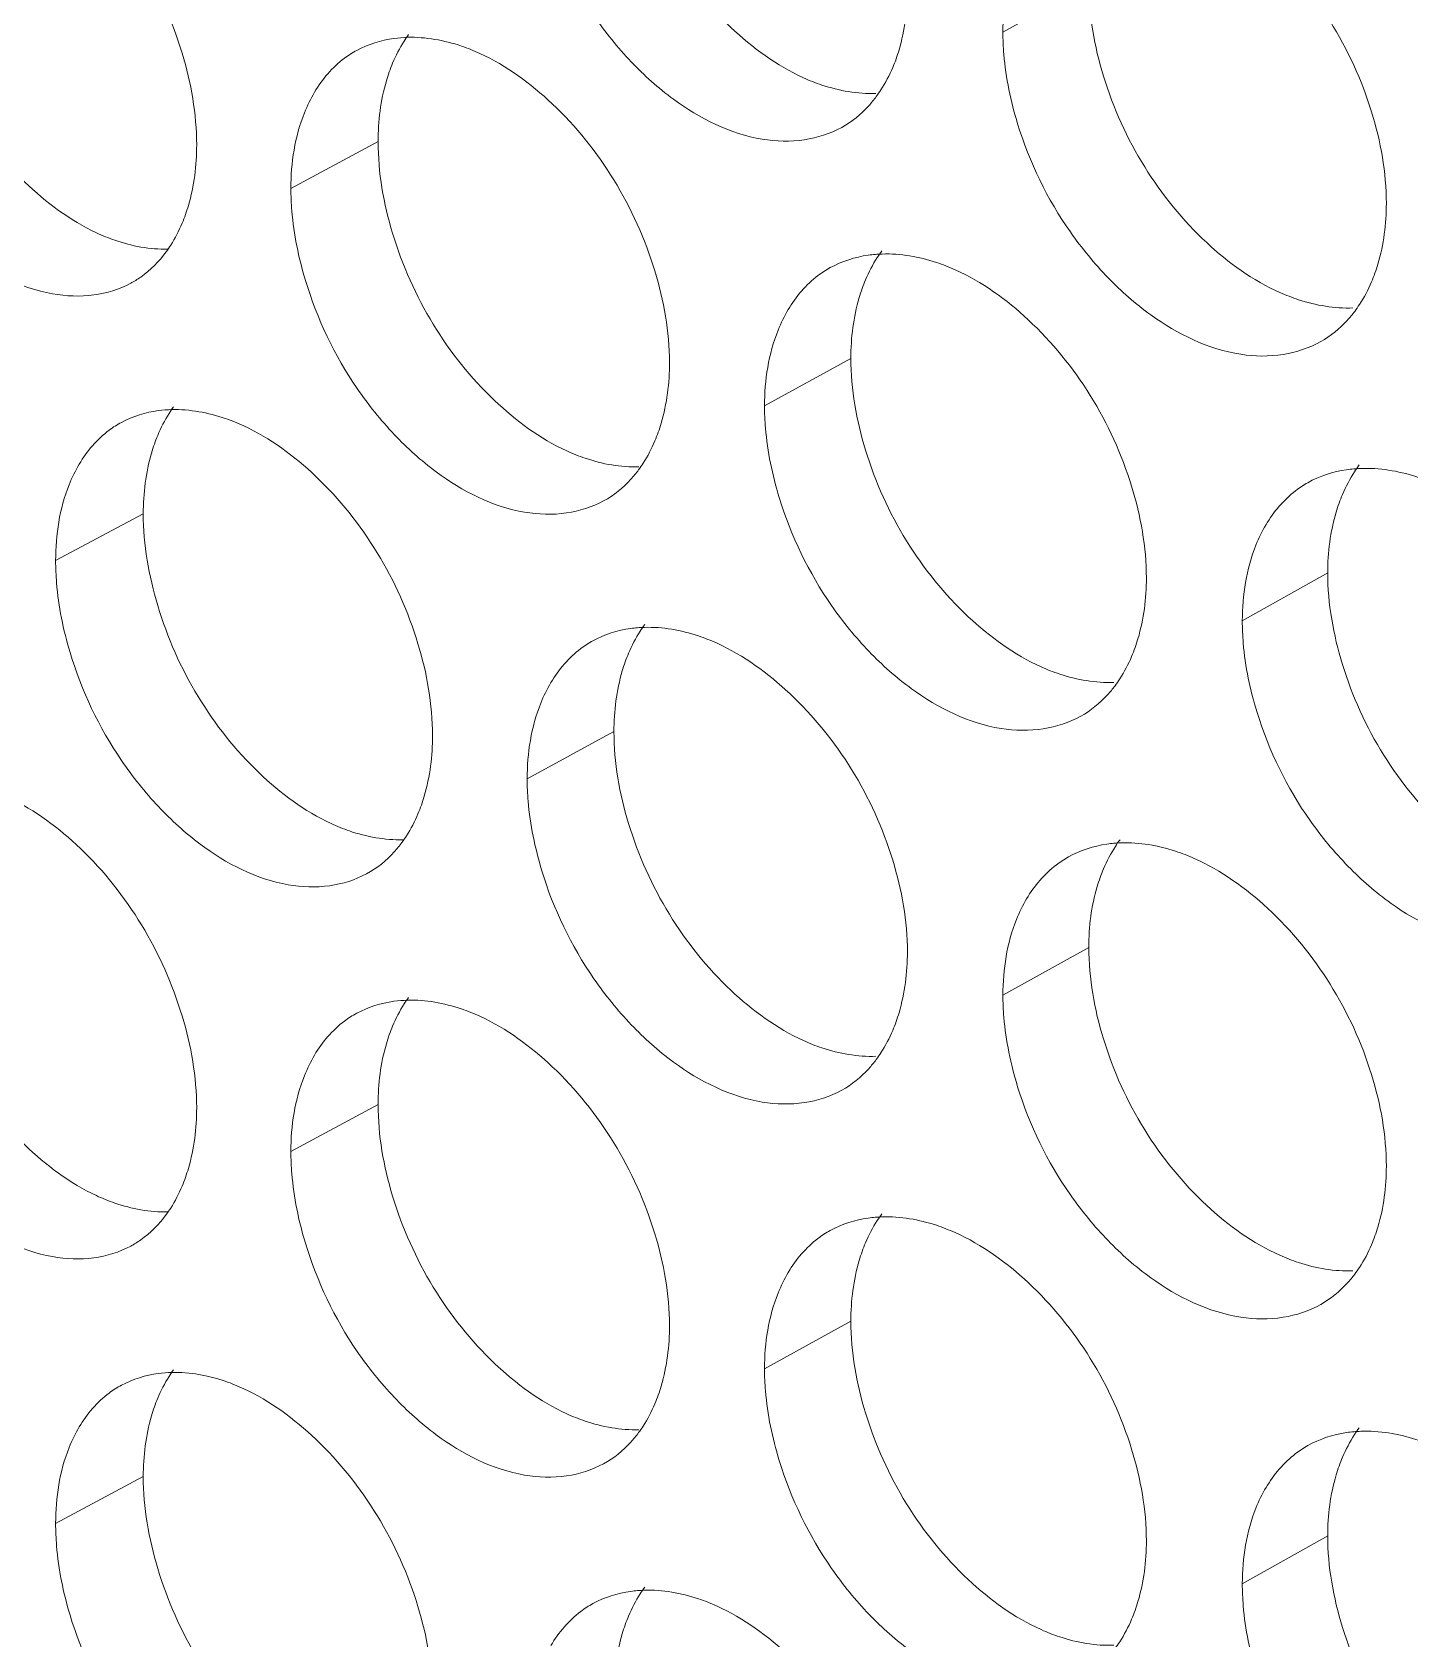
# Model space of a CAD drawing. Header units: millimetres. Extents: x 1177 to 4147, y 93 to 2194.
# Drawn here: x 2595.88 to 2607.15, y 845.47 to 858.61 of the extents above; entities that cross this region are included whole.
import ezdxf

# ---------------------------------------------------------------- set-up
doc = ezdxf.new("R2010")
doc.units = ezdxf.units.MM
doc.header["$LTSCALE"] = 0.1
doc.layers.get('0').update_dxf_attribs({"lineweight": 13})
doc.layers.add('标注', color=251, linetype='Continuous', lineweight=9)

# ---------------------------------------------------------------- blocks, each defined once
blk = doc.blocks.new('02')
at = {"layer": '标注'}
for p, q in [((4489.883, 818.407), (4488.88, 817.85)), ((4481.579, 816.572), (4480.56, 816.022)), ((4487.103, 814.039), (4486.094, 813.484)), ((4478.835, 812.224), (4477.811, 811.676)), ((4478.835, 812.224), (4477.811, 811.676)), ((4492.675, 811.532), (4491.677, 810.972)), ((4484.335, 809.678), (4483.321, 809.125)), ((4484.335, 809.678), (4483.321, 809.125)), ((4489.883, 807.157), (4488.88, 806.6)), ((4489.883, 807.157), (4488.88, 806.6)), ((4481.579, 805.322), (4480.56, 804.772)), ((4487.103, 802.789), (4486.094, 802.234)), ((4478.835, 800.974), (4477.811, 800.426)), ((4492.675, 800.282), (4491.677, 799.722))]:
    blk.add_line(p, q, dxfattribs=at)
for points, knots in [([(4484.335, 820.928), (4484.335, 820.566), (4484.469, 819.815), (4484.937, 818.774), (4485.639, 817.898), (4486.236, 817.461), (4486.549, 817.318)], [0, 0, 0, 0, 0.245427, 0.508577, 0.767052, 1, 1, 1, 1]), ([(4479.459, 816.533), (4479.459, 816.895), (4479.325, 817.645), (4478.86, 818.688), (4478.163, 819.568), (4477.572, 820.01), (4477.262, 820.155)], [0, 0, 0, 0, 0.245651, 0.509137, 0.767701, 1, 1, 1, 1]), ([(4493.36, 815.849), (4493.36, 816.211), (4493.224, 816.961), (4492.747, 817.999), (4492.035, 818.871), (4491.432, 819.305), (4491.116, 819.445)], [0, 0, 0, 0, 0.244772, 0.507452, 0.766137, 1, 1, 1, 1]), ([(4483.492, 819.303), (4483.628, 818.856), (4483.936, 818.214), (4484.517, 817.499), (4485.134, 816.944), (4485.845, 816.584), (4486.552, 816.565), (4486.862, 816.664), (4486.996, 816.738)], [0, 0, 0, 0, 0.289581, 0.432519, 0.568278, 0.803661, 0.905212, 1, 1, 1, 1]), ([(4476.103, 819.131), (4476.103, 818.769), (4476.235, 818.018), (4476.696, 816.975), (4477.388, 816.094), (4477.978, 815.651), (4478.287, 815.506)], [0, 0, 0, 0, 0.245956, 0.50959, 0.767992, 1, 1, 1, 1]), ([(4489.157, 818.975), (4489.111, 818.898), (4488.94, 818.547), (4488.88, 818.149), (4488.88, 817.85)], [0, 0, 0, 0, 0.230825, 1, 1, 1, 1]), ([(4487.592, 817.437), (4487.621, 817.504), (4487.725, 817.799), (4487.764, 818.114), (4487.764, 818.353)], [0, 0, 0, 0, 0.234564, 1, 1, 1, 1]), ([(4489.883, 818.407), (4489.883, 818.046), (4490.018, 817.296), (4490.491, 816.256), (4491.199, 815.383), (4491.801, 814.949), (4492.115, 814.809)], [0, 0, 0, 0, 0.245078, 0.507907, 0.76643, 1, 1, 1, 1]), ([(4481.923, 817.79), (4481.87, 817.788), (4481.665, 817.772), (4481.463, 817.71), (4481.329, 817.637)], [0, 0, 0, 0, 0.258546, 1, 1, 1, 1]), ([(4481.935, 817.822), (4481.917, 817.797), (4481.845, 817.692), (4481.786, 817.577), (4481.749, 817.488)], [0, 0, 0, 0, 0.243142, 1, 1, 1, 1]), ([(4482.768, 817.602), (4482.697, 817.634), (4482.429, 817.742), (4482.135, 817.795), (4481.923, 817.79)], [0, 0, 0, 0, 0.267799, 1, 1, 1, 1]), ([(4488.88, 817.85), (4488.88, 817.763), (4488.896, 817.401), (4488.971, 817.043), (4489.052, 816.779)], [0, 0, 0, 0, 0.23894, 1, 1, 1, 1]), ([(4481.329, 817.637), (4481.279, 817.61), (4481.082, 817.485), (4480.926, 817.301), (4480.836, 817.149)], [0, 0, 0, 0, 0.243902, 1, 1, 1, 1]), ([(4484.984, 813.99), (4484.984, 814.351), (4484.849, 815.102), (4484.379, 816.143), (4483.676, 817.02), (4483.08, 817.458), (4482.768, 817.602)], [0, 0, 0, 0, 0.245297, 0.50846, 0.767072, 1, 1, 1, 1]), ([(4475.242, 817.513), (4475.375, 817.066), (4475.677, 816.425), (4476.248, 815.708), (4476.852, 815.149), (4477.551, 814.782), (4478.249, 814.751), (4478.555, 814.845), (4478.688, 814.916)], [0, 0, 0, 0, 0.290871, 0.434206, 0.570147, 0.805105, 0.906009, 1, 1, 1, 1]), ([(4481.749, 817.488), (4481.721, 817.421), (4481.617, 817.126), (4481.579, 816.811), (4481.579, 816.572)], [0, 0, 0, 0, 0.234177, 1, 1, 1, 1]), ([(4487.4, 817.097), (4487.419, 817.123), (4487.493, 817.23), (4487.554, 817.346), (4487.592, 817.437)], [0, 0, 0, 0, 0.243304, 1, 1, 1, 1]), ([(4486.549, 817.318), (4486.619, 817.286), (4486.889, 817.179), (4487.183, 817.127), (4487.396, 817.134)], [0, 0, 0, 0, 0.267358, 1, 1, 1, 1]), ([(4480.836, 817.149), (4480.791, 817.072), (4480.62, 816.72), (4480.56, 816.322), (4480.56, 816.022)], [0, 0, 0, 0, 0.230096, 1, 1, 1, 1]), ([(4486.996, 816.738), (4487.114, 816.803), (4487.258, 816.92), (4487.372, 817.06), (4487.4, 817.097)], [0, 0, 0, 0, 0.743092, 1, 1, 1, 1]), ([(4489.052, 816.779), (4489.189, 816.331), (4489.502, 815.688), (4490.089, 814.976), (4490.714, 814.423), (4491.435, 814.068), (4492.147, 814.056), (4492.459, 814.159), (4492.594, 814.235)], [0, 0, 0, 0, 0.288732, 0.431409, 0.567051, 0.802717, 0.904691, 1, 1, 1, 1]), ([(4479.289, 815.618), (4479.317, 815.685), (4479.421, 815.979), (4479.459, 816.294), (4479.459, 816.533)], [0, 0, 0, 0, 0.234117, 1, 1, 1, 1]), ([(4481.579, 816.572), (4481.579, 816.21), (4481.713, 815.46), (4482.178, 814.418), (4482.877, 813.54), (4483.471, 813.101), (4483.783, 812.958)], [0, 0, 0, 0, 0.245602, 0.508914, 0.767364, 1, 1, 1, 1]), ([(4480.56, 816.022), (4480.56, 815.935), (4480.576, 815.573), (4480.65, 815.214), (4480.73, 814.95)], [0, 0, 0, 0, 0.238835, 1, 1, 1, 1]), ([(4493.187, 814.932), (4493.216, 815), (4493.321, 815.294), (4493.36, 815.61), (4493.36, 815.849)], [0, 0, 0, 0, 0.234862, 1, 1, 1, 1]), ([(4478.287, 815.506), (4478.357, 815.474), (4478.623, 815.365), (4478.913, 815.311), (4479.124, 815.316)], [0, 0, 0, 0, 0.267902, 1, 1, 1, 1]), ([(4479.104, 815.285), (4479.122, 815.31), (4479.193, 815.415), (4479.252, 815.529), (4479.289, 815.618)], [0, 0, 0, 0, 0.243086, 1, 1, 1, 1]), ([(4478.688, 814.916), (4478.728, 814.938), (4478.887, 815.035), (4479.021, 815.172), (4479.104, 815.285)], [0, 0, 0, 0, 0.245781, 1, 1, 1, 1]), ([(4487.469, 815.258), (4487.415, 815.257), (4487.205, 815.239), (4486.999, 815.174), (4486.862, 815.099)], [0, 0, 0, 0, 0.258582, 1, 1, 1, 1]), ([(4487.465, 815.295), (4487.447, 815.269), (4487.373, 815.162), (4487.313, 815.046), (4487.275, 814.956)], [0, 0, 0, 0, 0.243288, 1, 1, 1, 1]), ([(4488.322, 815.074), (4488.25, 815.106), (4487.979, 815.213), (4487.683, 815.265), (4487.469, 815.258)], [0, 0, 0, 0, 0.267438, 1, 1, 1, 1]), ([(4480.73, 814.95), (4480.865, 814.503), (4481.171, 813.861), (4481.748, 813.146), (4482.361, 812.589), (4483.069, 812.227), (4483.772, 812.204), (4484.081, 812.301), (4484.214, 812.374)], [0, 0, 0, 0, 0.290009, 0.433078, 0.568897, 0.804139, 0.905475, 1, 1, 1, 1]), ([(4486.862, 815.099), (4486.812, 815.071), (4486.617, 814.945), (4486.461, 814.761), (4486.372, 814.61)], [0, 0, 0, 0, 0.244174, 1, 1, 1, 1]), ([(4487.275, 814.956), (4487.246, 814.888), (4487.142, 814.594), (4487.103, 814.278), (4487.103, 814.039)], [0, 0, 0, 0, 0.234476, 1, 1, 1, 1]), ([(4490.556, 811.473), (4490.556, 811.834), (4490.42, 812.585), (4489.946, 813.624), (4489.237, 814.498), (4488.636, 814.933), (4488.322, 815.074)], [0, 0, 0, 0, 0.244947, 0.507787, 0.766448, 1, 1, 1, 1]), ([(4492.115, 814.809), (4492.187, 814.777), (4492.459, 814.671), (4492.756, 814.62), (4492.97, 814.628)], [0, 0, 0, 0, 0.267006, 1, 1, 1, 1]), ([(4492.991, 814.588), (4493.01, 814.614), (4493.086, 814.722), (4493.148, 814.84), (4493.187, 814.932)], [0, 0, 0, 0, 0.243456, 1, 1, 1, 1]), ([(4486.372, 814.61), (4486.326, 814.533), (4486.155, 814.181), (4486.094, 813.783), (4486.094, 813.484)], [0, 0, 0, 0, 0.230583, 1, 1, 1, 1]), ([(4492.594, 814.235), (4492.709, 814.3), (4492.85, 814.414), (4492.963, 814.552), (4492.991, 814.588)], [0, 0, 0, 0, 0.743585, 1, 1, 1, 1]), ([(4487.103, 814.039), (4487.103, 813.677), (4487.238, 812.927), (4487.708, 811.887), (4488.413, 811.012), (4489.012, 810.577), (4489.326, 810.435)], [0, 0, 0, 0, 0.245252, 0.508241, 0.76674, 1, 1, 1, 1]), ([(4484.813, 813.074), (4484.841, 813.141), (4484.945, 813.436), (4484.984, 813.751), (4484.984, 813.99)], [0, 0, 0, 0, 0.234415, 1, 1, 1, 1]), ([(4479.168, 813.44), (4479.115, 813.439), (4478.913, 813.424), (4478.713, 813.363), (4478.581, 813.291)], [0, 0, 0, 0, 0.258529, 1, 1, 1, 1]), ([(4479.168, 813.44), (4479.115, 813.439), (4478.913, 813.424), (4478.713, 813.363), (4478.581, 813.291)], [0, 0, 0, 0, 0.258529, 1, 1, 1, 1]), ([(4479.188, 813.471), (4479.17, 813.446), (4479.099, 813.341), (4479.041, 813.227), (4479.004, 813.139)], [0, 0, 0, 0, 0.243071, 1, 1, 1, 1]), ([(4479.188, 813.471), (4479.17, 813.446), (4479.099, 813.341), (4479.041, 813.227), (4479.004, 813.139)], [0, 0, 0, 0, 0.243071, 1, 1, 1, 1]), ([(4480.009, 813.25), (4479.939, 813.283), (4479.671, 813.391), (4479.379, 813.445), (4479.168, 813.44)], [0, 0, 0, 0, 0.267982, 1, 1, 1, 1]), ([(4480.009, 813.25), (4479.939, 813.283), (4479.671, 813.391), (4479.379, 813.445), (4479.168, 813.44)], [0, 0, 0, 0, 0.267982, 1, 1, 1, 1]), ([(4486.094, 813.484), (4486.094, 813.398), (4486.111, 813.035), (4486.185, 812.676), (4486.266, 812.413)], [0, 0, 0, 0, 0.238905, 1, 1, 1, 1]), ([(4478.581, 813.291), (4478.53, 813.265), (4478.333, 813.139), (4478.176, 812.955), (4478.087, 812.803)], [0, 0, 0, 0, 0.243762, 1, 1, 1, 1]), ([(4478.581, 813.291), (4478.53, 813.265), (4478.333, 813.139), (4478.176, 812.955), (4478.087, 812.803)], [0, 0, 0, 0, 0.243762, 1, 1, 1, 1]), ([(4482.215, 809.633), (4482.215, 809.995), (4482.081, 810.745), (4481.613, 811.787), (4480.914, 812.666), (4480.32, 813.106), (4480.009, 813.25)], [0, 0, 0, 0, 0.245474, 0.508798, 0.767386, 1, 1, 1, 1]), ([(4482.215, 809.633), (4482.215, 809.995), (4482.081, 810.745), (4481.613, 811.787), (4480.914, 812.666), (4480.32, 813.106), (4480.009, 813.25)], [0, 0, 0, 0, 0.245474, 0.508798, 0.767386, 1, 1, 1, 1]), ([(4479.004, 813.139), (4478.976, 813.072), (4478.873, 812.777), (4478.835, 812.462), (4478.835, 812.224)], [0, 0, 0, 0, 0.234028, 1, 1, 1, 1]), ([(4479.004, 813.139), (4478.976, 813.072), (4478.873, 812.777), (4478.835, 812.462), (4478.835, 812.224)], [0, 0, 0, 0, 0.234028, 1, 1, 1, 1]), ([(4484.623, 812.737), (4484.641, 812.762), (4484.715, 812.868), (4484.775, 812.984), (4484.813, 813.074)], [0, 0, 0, 0, 0.24323, 1, 1, 1, 1]), ([(4483.783, 812.958), (4483.853, 812.926), (4484.122, 812.818), (4484.415, 812.765), (4484.627, 812.771)], [0, 0, 0, 0, 0.267537, 1, 1, 1, 1]), ([(4478.087, 812.803), (4478.041, 812.726), (4477.87, 812.374), (4477.811, 811.976), (4477.811, 811.676)], [0, 0, 0, 0, 0.229851, 1, 1, 1, 1]), ([(4478.087, 812.803), (4478.041, 812.726), (4477.87, 812.374), (4477.811, 811.976), (4477.811, 811.676)], [0, 0, 0, 0, 0.229851, 1, 1, 1, 1]), ([(4484.214, 812.374), (4484.334, 812.439), (4484.479, 812.557), (4484.595, 812.699), (4484.623, 812.737)], [0, 0, 0, 0, 0.742834, 1, 1, 1, 1]), ([(4493.063, 812.753), (4493.007, 812.751), (4492.793, 812.732), (4492.581, 812.664), (4492.442, 812.586)], [0, 0, 0, 0, 0.25862, 1, 1, 1, 1]), ([(4493.043, 812.793), (4493.024, 812.767), (4492.948, 812.659), (4492.887, 812.541), (4492.848, 812.45)], [0, 0, 0, 0, 0.24344, 1, 1, 1, 1]), ([(4493.923, 812.573), (4493.851, 812.605), (4493.577, 812.711), (4493.279, 812.761), (4493.063, 812.753)], [0, 0, 0, 0, 0.267086, 1, 1, 1, 1]), ([(4492.442, 812.586), (4492.393, 812.558), (4492.199, 812.43), (4492.044, 812.247), (4491.954, 812.096)], [0, 0, 0, 0, 0.244434, 1, 1, 1, 1]), ([(4486.266, 812.413), (4486.403, 811.965), (4486.713, 811.323), (4487.297, 810.609), (4487.918, 810.055), (4488.634, 809.698), (4489.344, 809.682), (4489.655, 809.783), (4489.789, 809.858)], [0, 0, 0, 0, 0.289156, 0.431962, 0.567662, 0.803187, 0.90495, 1, 1, 1, 1]), ([(4492.848, 812.45), (4492.819, 812.382), (4492.714, 812.087), (4492.675, 811.771), (4492.675, 811.532)], [0, 0, 0, 0, 0.234773, 1, 1, 1, 1]), ([(4478.835, 812.224), (4478.835, 811.861), (4478.968, 811.111), (4479.431, 810.068), (4480.127, 809.189), (4480.719, 808.748), (4481.029, 808.604)], [0, 0, 0, 0, 0.245779, 0.509251, 0.767678, 1, 1, 1, 1]), ([(4478.835, 812.224), (4478.835, 811.861), (4478.968, 811.111), (4479.431, 810.068), (4480.127, 809.189), (4480.719, 808.748), (4481.029, 808.604)], [0, 0, 0, 0, 0.245779, 0.509251, 0.767678, 1, 1, 1, 1]), ([(4491.954, 812.096), (4491.908, 812.019), (4491.738, 811.669), (4491.677, 811.271), (4491.677, 810.972)], [0, 0, 0, 0, 0.231067, 1, 1, 1, 1]), ([(4477.811, 811.676), (4477.811, 811.589), (4477.827, 811.226), (4477.9, 810.867), (4477.98, 810.603)], [0, 0, 0, 0, 0.2388, 1, 1, 1, 1]), ([(4477.811, 811.676), (4477.811, 811.589), (4477.827, 811.226), (4477.9, 810.867), (4477.98, 810.603)], [0, 0, 0, 0, 0.2388, 1, 1, 1, 1]), ([(4490.384, 810.556), (4490.412, 810.624), (4490.517, 810.918), (4490.556, 811.234), (4490.556, 811.473)], [0, 0, 0, 0, 0.234713, 1, 1, 1, 1]), ([(4492.675, 811.532), (4492.675, 811.171), (4492.811, 810.421), (4493.285, 809.382), (4493.997, 808.51), (4494.601, 808.078), (4494.917, 807.939)], [0, 0, 0, 0, 0.244904, 0.507573, 0.76612, 1, 1, 1, 1]), ([(4484.69, 810.896), (4484.637, 810.894), (4484.429, 810.878), (4484.225, 810.814), (4484.09, 810.74)], [0, 0, 0, 0, 0.258563, 1, 1, 1, 1]), ([(4484.69, 810.896), (4484.637, 810.894), (4484.429, 810.878), (4484.225, 810.814), (4484.09, 810.74)], [0, 0, 0, 0, 0.258563, 1, 1, 1, 1]), ([(4484.695, 810.93), (4484.676, 810.905), (4484.603, 810.799), (4484.544, 810.683), (4484.506, 810.594)], [0, 0, 0, 0, 0.243214, 1, 1, 1, 1]), ([(4484.695, 810.93), (4484.676, 810.905), (4484.603, 810.799), (4484.544, 810.683), (4484.506, 810.594)], [0, 0, 0, 0, 0.243214, 1, 1, 1, 1]), ([(4485.539, 810.71), (4485.468, 810.742), (4485.198, 810.85), (4484.903, 810.902), (4484.69, 810.896)], [0, 0, 0, 0, 0.267618, 1, 1, 1, 1]), ([(4485.539, 810.71), (4485.468, 810.742), (4485.198, 810.85), (4484.903, 810.902), (4484.69, 810.896)], [0, 0, 0, 0, 0.267618, 1, 1, 1, 1]), ([(4491.677, 810.972), (4491.677, 810.886), (4491.693, 810.524), (4491.768, 810.165), (4491.85, 809.902)], [0, 0, 0, 0, 0.238976, 1, 1, 1, 1]), ([(4484.09, 810.74), (4484.04, 810.713), (4483.844, 810.586), (4483.688, 810.402), (4483.598, 810.251)], [0, 0, 0, 0, 0.24404, 1, 1, 1, 1]), ([(4484.09, 810.74), (4484.04, 810.713), (4483.844, 810.586), (4483.688, 810.402), (4483.598, 810.251)], [0, 0, 0, 0, 0.24404, 1, 1, 1, 1]), ([(4487.764, 807.103), (4487.764, 807.465), (4487.629, 808.215), (4487.157, 809.255), (4486.451, 810.13), (4485.852, 810.567), (4485.539, 810.71)], [0, 0, 0, 0, 0.245121, 0.508123, 0.76676, 1, 1, 1, 1]), ([(4487.764, 807.103), (4487.764, 807.465), (4487.629, 808.215), (4487.157, 809.255), (4486.451, 810.13), (4485.852, 810.567), (4485.539, 810.71)], [0, 0, 0, 0, 0.245121, 0.508123, 0.76676, 1, 1, 1, 1]), ([(4477.98, 810.603), (4478.114, 810.156), (4478.418, 809.515), (4478.992, 808.799), (4479.601, 808.241), (4480.304, 807.876), (4481.005, 807.849), (4481.312, 807.945), (4481.445, 808.017)], [0, 0, 0, 0, 0.290439, 0.433641, 0.56952, 0.80462, 0.905741, 1, 1, 1, 1]), ([(4477.98, 810.603), (4478.114, 810.156), (4478.418, 809.515), (4478.992, 808.799), (4479.601, 808.241), (4480.304, 807.876), (4481.005, 807.849), (4481.312, 807.945), (4481.445, 808.017)], [0, 0, 0, 0, 0.290439, 0.433641, 0.56952, 0.80462, 0.905741, 1, 1, 1, 1]), ([(4484.506, 810.594), (4484.477, 810.526), (4484.373, 810.232), (4484.335, 809.916), (4484.335, 809.678)], [0, 0, 0, 0, 0.234326, 1, 1, 1, 1]), ([(4484.506, 810.594), (4484.477, 810.526), (4484.373, 810.232), (4484.335, 809.916), (4484.335, 809.678)], [0, 0, 0, 0, 0.234326, 1, 1, 1, 1]), ([(4489.326, 810.435), (4489.397, 810.403), (4489.668, 810.297), (4489.964, 810.245), (4490.177, 810.253)], [0, 0, 0, 0, 0.267181, 1, 1, 1, 1]), ([(4490.19, 810.214), (4490.209, 810.24), (4490.284, 810.348), (4490.345, 810.465), (4490.384, 810.556)], [0, 0, 0, 0, 0.24338, 1, 1, 1, 1]), ([(4483.598, 810.251), (4483.552, 810.174), (4483.382, 809.823), (4483.321, 809.424), (4483.321, 809.125)], [0, 0, 0, 0, 0.23034, 1, 1, 1, 1]), ([(4483.598, 810.251), (4483.552, 810.174), (4483.382, 809.823), (4483.321, 809.424), (4483.321, 809.125)], [0, 0, 0, 0, 0.23034, 1, 1, 1, 1]), ([(4489.789, 809.858), (4489.905, 809.923), (4490.048, 810.039), (4490.162, 810.177), (4490.19, 810.214)], [0, 0, 0, 0, 0.743342, 1, 1, 1, 1]), ([(4491.85, 809.902), (4491.988, 809.454), (4492.302, 808.811), (4492.894, 808.099), (4493.522, 807.547), (4494.247, 807.196), (4494.963, 807.187), (4495.276, 807.292), (4495.411, 807.369)], [0, 0, 0, 0, 0.288311, 0.430859, 0.566442, 0.80225, 0.904434, 1, 1, 1, 1]), ([(4482.045, 808.718), (4482.073, 808.785), (4482.177, 809.079), (4482.215, 809.394), (4482.215, 809.633)], [0, 0, 0, 0, 0.234266, 1, 1, 1, 1]), ([(4482.045, 808.718), (4482.073, 808.785), (4482.177, 809.079), (4482.215, 809.394), (4482.215, 809.633)], [0, 0, 0, 0, 0.234266, 1, 1, 1, 1]), ([(4484.335, 809.678), (4484.335, 809.316), (4484.469, 808.565), (4484.937, 807.524), (4485.639, 806.648), (4486.236, 806.211), (4486.549, 806.068)], [0, 0, 0, 0, 0.245427, 0.508577, 0.767052, 1, 1, 1, 1]), ([(4484.335, 809.678), (4484.335, 809.316), (4484.469, 808.565), (4484.937, 807.524), (4485.639, 806.648), (4486.236, 806.211), (4486.549, 806.068)], [0, 0, 0, 0, 0.245427, 0.508577, 0.767052, 1, 1, 1, 1]), ([(4483.321, 809.125), (4483.321, 809.038), (4483.337, 808.676), (4483.412, 808.317), (4483.492, 808.053)], [0, 0, 0, 0, 0.23887, 1, 1, 1, 1]), ([(4483.321, 809.125), (4483.321, 809.038), (4483.337, 808.676), (4483.412, 808.317), (4483.492, 808.053)], [0, 0, 0, 0, 0.23887, 1, 1, 1, 1]), ([(4479.459, 805.283), (4479.459, 805.645), (4479.325, 806.395), (4478.86, 807.438), (4478.163, 808.318), (4477.572, 808.76), (4477.262, 808.905)], [0, 0, 0, 0, 0.245651, 0.509137, 0.767701, 1, 1, 1, 1]), ([(4481.029, 808.604), (4481.099, 808.571), (4481.366, 808.463), (4481.658, 808.41), (4481.869, 808.415)], [0, 0, 0, 0, 0.267719, 1, 1, 1, 1]), ([(4481.029, 808.604), (4481.099, 808.571), (4481.366, 808.463), (4481.658, 808.41), (4481.869, 808.415)], [0, 0, 0, 0, 0.267719, 1, 1, 1, 1]), ([(4481.857, 808.383), (4481.876, 808.408), (4481.948, 808.514), (4482.007, 808.628), (4482.045, 808.718)], [0, 0, 0, 0, 0.243157, 1, 1, 1, 1]), ([(4481.857, 808.383), (4481.876, 808.408), (4481.948, 808.514), (4482.007, 808.628), (4482.045, 808.718)], [0, 0, 0, 0, 0.243157, 1, 1, 1, 1]), ([(4481.445, 808.017), (4481.566, 808.082), (4481.713, 808.201), (4481.829, 808.344), (4481.857, 808.383)], [0, 0, 0, 0, 0.74257, 1, 1, 1, 1]), ([(4481.445, 808.017), (4481.566, 808.082), (4481.713, 808.201), (4481.829, 808.344), (4481.857, 808.383)], [0, 0, 0, 0, 0.74257, 1, 1, 1, 1]), ([(4490.26, 808.378), (4490.205, 808.376), (4489.993, 808.358), (4489.784, 808.291), (4489.646, 808.214)], [0, 0, 0, 0, 0.258601, 1, 1, 1, 1]), ([(4490.26, 808.378), (4490.205, 808.376), (4489.993, 808.358), (4489.784, 808.291), (4489.646, 808.214)], [0, 0, 0, 0, 0.258601, 1, 1, 1, 1]), ([(4490.248, 808.415), (4490.229, 808.39), (4490.155, 808.282), (4490.094, 808.166), (4490.055, 808.074)], [0, 0, 0, 0, 0.243364, 1, 1, 1, 1]), ([(4490.248, 808.415), (4490.229, 808.39), (4490.155, 808.282), (4490.094, 808.166), (4490.055, 808.074)], [0, 0, 0, 0, 0.243364, 1, 1, 1, 1]), ([(4491.116, 808.195), (4491.045, 808.227), (4490.772, 808.334), (4490.475, 808.385), (4490.26, 808.378)], [0, 0, 0, 0, 0.267261, 1, 1, 1, 1]), ([(4491.116, 808.195), (4491.045, 808.227), (4490.772, 808.334), (4490.475, 808.385), (4490.26, 808.378)], [0, 0, 0, 0, 0.267261, 1, 1, 1, 1]), ([(4489.646, 808.214), (4489.597, 808.186), (4489.402, 808.059), (4489.247, 807.876), (4489.157, 807.725)], [0, 0, 0, 0, 0.244306, 1, 1, 1, 1]), ([(4489.646, 808.214), (4489.597, 808.186), (4489.402, 808.059), (4489.247, 807.876), (4489.157, 807.725)], [0, 0, 0, 0, 0.244306, 1, 1, 1, 1]), ([(4493.36, 804.599), (4493.36, 804.961), (4493.224, 805.711), (4492.747, 806.749), (4492.035, 807.621), (4491.432, 808.055), (4491.116, 808.195)], [0, 0, 0, 0, 0.244772, 0.507452, 0.766137, 1, 1, 1, 1]), ([(4493.36, 804.599), (4493.36, 804.961), (4493.224, 805.711), (4492.747, 806.749), (4492.035, 807.621), (4491.432, 808.055), (4491.116, 808.195)], [0, 0, 0, 0, 0.244772, 0.507452, 0.766137, 1, 1, 1, 1]), ([(4483.492, 808.053), (4483.628, 807.606), (4483.936, 806.964), (4484.517, 806.249), (4485.134, 805.694), (4485.845, 805.334), (4486.552, 805.315), (4486.862, 805.414), (4486.996, 805.488)], [0, 0, 0, 0, 0.289581, 0.432519, 0.568278, 0.803661, 0.905212, 1, 1, 1, 1]), ([(4483.492, 808.053), (4483.628, 807.606), (4483.936, 806.964), (4484.517, 806.249), (4485.134, 805.694), (4485.845, 805.334), (4486.552, 805.315), (4486.862, 805.414), (4486.996, 805.488)], [0, 0, 0, 0, 0.289581, 0.432519, 0.568278, 0.803661, 0.905212, 1, 1, 1, 1]), ([(4490.055, 808.074), (4490.027, 808.007), (4489.922, 807.712), (4489.883, 807.396), (4489.883, 807.157)], [0, 0, 0, 0, 0.234624, 1, 1, 1, 1]), ([(4490.055, 808.074), (4490.027, 808.007), (4489.922, 807.712), (4489.883, 807.396), (4489.883, 807.157)], [0, 0, 0, 0, 0.234624, 1, 1, 1, 1]), ([(4476.103, 807.881), (4476.103, 807.519), (4476.235, 806.768), (4476.696, 805.725), (4477.388, 804.844), (4477.978, 804.401), (4478.287, 804.256)], [0, 0, 0, 0, 0.245956, 0.50959, 0.767992, 1, 1, 1, 1]), ([(4489.157, 807.725), (4489.111, 807.648), (4488.94, 807.297), (4488.88, 806.899), (4488.88, 806.6)], [0, 0, 0, 0, 0.230825, 1, 1, 1, 1]), ([(4489.157, 807.725), (4489.111, 807.648), (4488.94, 807.297), (4488.88, 806.899), (4488.88, 806.6)], [0, 0, 0, 0, 0.230825, 1, 1, 1, 1]), ([(4487.592, 806.187), (4487.621, 806.254), (4487.725, 806.549), (4487.764, 806.864), (4487.764, 807.103)], [0, 0, 0, 0, 0.234564, 1, 1, 1, 1]), ([(4487.592, 806.187), (4487.621, 806.254), (4487.725, 806.549), (4487.764, 806.864), (4487.764, 807.103)], [0, 0, 0, 0, 0.234564, 1, 1, 1, 1]), ([(4489.883, 807.157), (4489.883, 806.796), (4490.018, 806.046), (4490.491, 805.006), (4491.199, 804.133), (4491.801, 803.699), (4492.115, 803.559)], [0, 0, 0, 0, 0.245078, 0.507907, 0.76643, 1, 1, 1, 1]), ([(4489.883, 807.157), (4489.883, 806.796), (4490.018, 806.046), (4490.491, 805.006), (4491.199, 804.133), (4491.801, 803.699), (4492.115, 803.559)], [0, 0, 0, 0, 0.245078, 0.507907, 0.76643, 1, 1, 1, 1]), ([(4481.923, 806.54), (4481.87, 806.538), (4481.665, 806.522), (4481.463, 806.46), (4481.329, 806.387)], [0, 0, 0, 0, 0.258546, 1, 1, 1, 1]), ([(4481.935, 806.572), (4481.917, 806.547), (4481.845, 806.442), (4481.786, 806.327), (4481.749, 806.238)], [0, 0, 0, 0, 0.243142, 1, 1, 1, 1]), ([(4482.768, 806.352), (4482.697, 806.384), (4482.429, 806.492), (4482.135, 806.545), (4481.923, 806.54)], [0, 0, 0, 0, 0.267799, 1, 1, 1, 1]), ([(4488.88, 806.6), (4488.88, 806.513), (4488.896, 806.151), (4488.971, 805.793), (4489.052, 805.529)], [0, 0, 0, 0, 0.23894, 1, 1, 1, 1]), ([(4488.88, 806.6), (4488.88, 806.513), (4488.896, 806.151), (4488.971, 805.793), (4489.052, 805.529)], [0, 0, 0, 0, 0.23894, 1, 1, 1, 1]), ([(4481.329, 806.387), (4481.279, 806.36), (4481.082, 806.235), (4480.926, 806.051), (4480.836, 805.899)], [0, 0, 0, 0, 0.243902, 1, 1, 1, 1]), ([(4484.984, 802.74), (4484.984, 803.101), (4484.849, 803.852), (4484.379, 804.893), (4483.676, 805.77), (4483.08, 806.208), (4482.768, 806.352)], [0, 0, 0, 0, 0.245297, 0.50846, 0.767072, 1, 1, 1, 1]), ([(4475.242, 806.263), (4475.375, 805.816), (4475.677, 805.175), (4476.248, 804.458), (4476.852, 803.899), (4477.551, 803.532), (4478.249, 803.501), (4478.555, 803.595), (4478.688, 803.666)], [0, 0, 0, 0, 0.290871, 0.434206, 0.570147, 0.805105, 0.906009, 1, 1, 1, 1]), ([(4481.749, 806.238), (4481.721, 806.171), (4481.617, 805.876), (4481.579, 805.561), (4481.579, 805.322)], [0, 0, 0, 0, 0.234177, 1, 1, 1, 1]), ([(4487.4, 805.847), (4487.419, 805.873), (4487.493, 805.98), (4487.554, 806.096), (4487.592, 806.187)], [0, 0, 0, 0, 0.243304, 1, 1, 1, 1]), ([(4487.4, 805.847), (4487.419, 805.873), (4487.493, 805.98), (4487.554, 806.096), (4487.592, 806.187)], [0, 0, 0, 0, 0.243304, 1, 1, 1, 1]), ([(4486.549, 806.068), (4486.619, 806.036), (4486.889, 805.929), (4487.183, 805.877), (4487.396, 805.884)], [0, 0, 0, 0, 0.267358, 1, 1, 1, 1]), ([(4486.549, 806.068), (4486.619, 806.036), (4486.889, 805.929), (4487.183, 805.877), (4487.396, 805.884)], [0, 0, 0, 0, 0.267358, 1, 1, 1, 1]), ([(4480.836, 805.899), (4480.791, 805.822), (4480.62, 805.47), (4480.56, 805.072), (4480.56, 804.772)], [0, 0, 0, 0, 0.230096, 1, 1, 1, 1]), ([(4486.996, 805.488), (4487.114, 805.553), (4487.258, 805.67), (4487.372, 805.81), (4487.4, 805.847)], [0, 0, 0, 0, 0.743092, 1, 1, 1, 1]), ([(4486.996, 805.488), (4487.114, 805.553), (4487.258, 805.67), (4487.372, 805.81), (4487.4, 805.847)], [0, 0, 0, 0, 0.743092, 1, 1, 1, 1]), ([(4489.052, 805.529), (4489.189, 805.081), (4489.502, 804.438), (4490.089, 803.726), (4490.714, 803.173), (4491.435, 802.818), (4492.147, 802.806), (4492.459, 802.909), (4492.594, 802.985)], [0, 0, 0, 0, 0.288732, 0.431409, 0.567051, 0.802717, 0.904691, 1, 1, 1, 1]), ([(4489.052, 805.529), (4489.189, 805.081), (4489.502, 804.438), (4490.089, 803.726), (4490.714, 803.173), (4491.435, 802.818), (4492.147, 802.806), (4492.459, 802.909), (4492.594, 802.985)], [0, 0, 0, 0, 0.288732, 0.431409, 0.567051, 0.802717, 0.904691, 1, 1, 1, 1]), ([(4479.289, 804.368), (4479.317, 804.435), (4479.421, 804.729), (4479.459, 805.044), (4479.459, 805.283)], [0, 0, 0, 0, 0.234117, 1, 1, 1, 1]), ([(4481.579, 805.322), (4481.579, 804.96), (4481.713, 804.21), (4482.178, 803.168), (4482.877, 802.29), (4483.471, 801.851), (4483.783, 801.708)], [0, 0, 0, 0, 0.245602, 0.508914, 0.767364, 1, 1, 1, 1]), ([(4480.56, 804.772), (4480.56, 804.685), (4480.576, 804.323), (4480.65, 803.964), (4480.73, 803.7)], [0, 0, 0, 0, 0.238835, 1, 1, 1, 1]), ([(4493.187, 803.682), (4493.216, 803.75), (4493.321, 804.044), (4493.36, 804.36), (4493.36, 804.599)], [0, 0, 0, 0, 0.234862, 1, 1, 1, 1]), ([(4493.187, 803.682), (4493.216, 803.75), (4493.321, 804.044), (4493.36, 804.36), (4493.36, 804.599)], [0, 0, 0, 0, 0.234862, 1, 1, 1, 1]), ([(4478.287, 804.256), (4478.357, 804.224), (4478.623, 804.115), (4478.913, 804.061), (4479.124, 804.066)], [0, 0, 0, 0, 0.267902, 1, 1, 1, 1]), ([(4479.104, 804.035), (4479.122, 804.06), (4479.193, 804.165), (4479.252, 804.279), (4479.289, 804.368)], [0, 0, 0, 0, 0.243086, 1, 1, 1, 1]), ([(4478.688, 803.666), (4478.728, 803.688), (4478.887, 803.785), (4479.021, 803.922), (4479.104, 804.035)], [0, 0, 0, 0, 0.245781, 1, 1, 1, 1]), ([(4487.469, 804.008), (4487.415, 804.007), (4487.205, 803.989), (4486.999, 803.924), (4486.862, 803.849)], [0, 0, 0, 0, 0.258582, 1, 1, 1, 1]), ([(4487.465, 804.045), (4487.447, 804.019), (4487.373, 803.912), (4487.313, 803.796), (4487.275, 803.706)], [0, 0, 0, 0, 0.243288, 1, 1, 1, 1]), ([(4488.322, 803.824), (4488.25, 803.856), (4487.979, 803.963), (4487.683, 804.015), (4487.469, 804.008)], [0, 0, 0, 0, 0.267438, 1, 1, 1, 1]), ([(4480.73, 803.7), (4480.865, 803.253), (4481.171, 802.611), (4481.748, 801.896), (4482.361, 801.339), (4483.069, 800.977), (4483.772, 800.954), (4484.081, 801.051), (4484.214, 801.124)], [0, 0, 0, 0, 0.290009, 0.433078, 0.568897, 0.804139, 0.905475, 1, 1, 1, 1]), ([(4486.862, 803.849), (4486.812, 803.821), (4486.617, 803.695), (4486.461, 803.511), (4486.372, 803.36)], [0, 0, 0, 0, 0.244174, 1, 1, 1, 1]), ([(4487.275, 803.706), (4487.246, 803.638), (4487.142, 803.344), (4487.103, 803.028), (4487.103, 802.789)], [0, 0, 0, 0, 0.234476, 1, 1, 1, 1]), ([(4490.556, 800.223), (4490.556, 800.584), (4490.42, 801.335), (4489.946, 802.374), (4489.237, 803.248), (4488.636, 803.683), (4488.322, 803.824)], [0, 0, 0, 0, 0.244947, 0.507787, 0.766448, 1, 1, 1, 1]), ([(4492.991, 803.338), (4493.01, 803.364), (4493.086, 803.472), (4493.148, 803.59), (4493.187, 803.682)], [0, 0, 0, 0, 0.243456, 1, 1, 1, 1]), ([(4492.991, 803.338), (4493.01, 803.364), (4493.086, 803.472), (4493.148, 803.59), (4493.187, 803.682)], [0, 0, 0, 0, 0.243456, 1, 1, 1, 1]), ([(4492.115, 803.559), (4492.187, 803.527), (4492.459, 803.421), (4492.756, 803.37), (4492.97, 803.378)], [0, 0, 0, 0, 0.267006, 1, 1, 1, 1]), ([(4492.115, 803.559), (4492.187, 803.527), (4492.459, 803.421), (4492.756, 803.37), (4492.97, 803.378)], [0, 0, 0, 0, 0.267006, 1, 1, 1, 1]), ([(4486.372, 803.36), (4486.326, 803.283), (4486.155, 802.931), (4486.094, 802.533), (4486.094, 802.234)], [0, 0, 0, 0, 0.230583, 1, 1, 1, 1]), ([(4492.594, 802.985), (4492.709, 803.05), (4492.85, 803.164), (4492.963, 803.302), (4492.991, 803.338)], [0, 0, 0, 0, 0.743585, 1, 1, 1, 1]), ([(4492.594, 802.985), (4492.709, 803.05), (4492.85, 803.164), (4492.963, 803.302), (4492.991, 803.338)], [0, 0, 0, 0, 0.743585, 1, 1, 1, 1]), ([(4484.813, 801.824), (4484.841, 801.891), (4484.945, 802.186), (4484.984, 802.501), (4484.984, 802.74)], [0, 0, 0, 0, 0.234415, 1, 1, 1, 1]), ([(4487.103, 802.789), (4487.103, 802.427), (4487.238, 801.677), (4487.708, 800.637), (4488.413, 799.762), (4489.012, 799.327), (4489.326, 799.185)], [0, 0, 0, 0, 0.245252, 0.508241, 0.76674, 1, 1, 1, 1]), ([(4479.168, 802.19), (4479.115, 802.189), (4478.913, 802.174), (4478.713, 802.113), (4478.581, 802.041)], [0, 0, 0, 0, 0.258529, 1, 1, 1, 1]), ([(4479.188, 802.221), (4479.17, 802.196), (4479.099, 802.091), (4479.041, 801.977), (4479.004, 801.889)], [0, 0, 0, 0, 0.243071, 1, 1, 1, 1]), ([(4480.009, 802), (4479.939, 802.033), (4479.671, 802.141), (4479.379, 802.195), (4479.168, 802.19)], [0, 0, 0, 0, 0.267982, 1, 1, 1, 1]), ([(4486.094, 802.234), (4486.094, 802.148), (4486.111, 801.785), (4486.185, 801.426), (4486.266, 801.163)], [0, 0, 0, 0, 0.238905, 1, 1, 1, 1]), ([(4478.581, 802.041), (4478.53, 802.015), (4478.333, 801.889), (4478.176, 801.705), (4478.087, 801.553)], [0, 0, 0, 0, 0.243762, 1, 1, 1, 1]), ([(4482.215, 798.383), (4482.215, 798.745), (4482.081, 799.495), (4481.613, 800.537), (4480.914, 801.416), (4480.32, 801.856), (4480.009, 802)], [0, 0, 0, 0, 0.245474, 0.508798, 0.767386, 1, 1, 1, 1]), ([(4479.004, 801.889), (4478.976, 801.822), (4478.873, 801.527), (4478.835, 801.212), (4478.835, 800.974)], [0, 0, 0, 0, 0.234028, 1, 1, 1, 1]), ([(4484.623, 801.487), (4484.641, 801.512), (4484.715, 801.618), (4484.775, 801.734), (4484.813, 801.824)], [0, 0, 0, 0, 0.24323, 1, 1, 1, 1]), ([(4483.783, 801.708), (4483.853, 801.676), (4484.122, 801.568), (4484.415, 801.515), (4484.627, 801.521)], [0, 0, 0, 0, 0.267537, 1, 1, 1, 1]), ([(4478.087, 801.553), (4478.041, 801.476), (4477.87, 801.124), (4477.811, 800.726), (4477.811, 800.426)], [0, 0, 0, 0, 0.229851, 1, 1, 1, 1]), ([(4484.214, 801.124), (4484.334, 801.189), (4484.479, 801.307), (4484.595, 801.449), (4484.623, 801.487)], [0, 0, 0, 0, 0.742834, 1, 1, 1, 1]), ([(4493.063, 801.503), (4493.007, 801.501), (4492.793, 801.482), (4492.581, 801.414), (4492.442, 801.336)], [0, 0, 0, 0, 0.25862, 1, 1, 1, 1]), ([(4493.043, 801.543), (4493.024, 801.517), (4492.948, 801.409), (4492.887, 801.291), (4492.848, 801.2)], [0, 0, 0, 0, 0.24344, 1, 1, 1, 1]), ([(4493.923, 801.323), (4493.851, 801.355), (4493.577, 801.461), (4493.279, 801.511), (4493.063, 801.503)], [0, 0, 0, 0, 0.267086, 1, 1, 1, 1]), ([(4492.442, 801.336), (4492.393, 801.308), (4492.199, 801.18), (4492.044, 800.997), (4491.954, 800.846)], [0, 0, 0, 0, 0.244434, 1, 1, 1, 1]), ([(4486.266, 801.163), (4486.403, 800.715), (4486.713, 800.073), (4487.297, 799.359), (4487.918, 798.805), (4488.634, 798.448), (4489.344, 798.432), (4489.655, 798.533), (4489.789, 798.608)], [0, 0, 0, 0, 0.289156, 0.431962, 0.567662, 0.803187, 0.90495, 1, 1, 1, 1]), ([(4492.848, 801.2), (4492.819, 801.132), (4492.714, 800.837), (4492.675, 800.521), (4492.675, 800.282)], [0, 0, 0, 0, 0.234773, 1, 1, 1, 1]), ([(4478.835, 800.974), (4478.835, 800.611), (4478.968, 799.861), (4479.431, 798.818), (4480.127, 797.939), (4480.719, 797.498), (4481.029, 797.354)], [0, 0, 0, 0, 0.245779, 0.509251, 0.767678, 1, 1, 1, 1]), ([(4491.954, 800.846), (4491.908, 800.769), (4491.738, 800.419), (4491.677, 800.021), (4491.677, 799.722)], [0, 0, 0, 0, 0.231067, 1, 1, 1, 1]), ([(4477.811, 800.426), (4477.811, 800.339), (4477.827, 799.976), (4477.9, 799.617), (4477.98, 799.353)], [0, 0, 0, 0, 0.2388, 1, 1, 1, 1]), ([(4490.384, 799.306), (4490.412, 799.374), (4490.517, 799.668), (4490.556, 799.984), (4490.556, 800.223)], [0, 0, 0, 0, 0.234713, 1, 1, 1, 1]), ([(4492.675, 800.282), (4492.675, 799.921), (4492.811, 799.171), (4493.285, 798.132), (4493.997, 797.26), (4494.601, 796.828), (4494.917, 796.689)], [0, 0, 0, 0, 0.244904, 0.507573, 0.76612, 1, 1, 1, 1]), ([(4484.69, 799.646), (4484.637, 799.644), (4484.429, 799.628), (4484.225, 799.564), (4484.09, 799.49)], [0, 0, 0, 0, 0.258563, 1, 1, 1, 1]), ([(4484.695, 799.68), (4484.676, 799.655), (4484.603, 799.549), (4484.544, 799.433), (4484.506, 799.344)], [0, 0, 0, 0, 0.243214, 1, 1, 1, 1]), ([(4485.539, 799.46), (4485.468, 799.492), (4485.198, 799.6), (4484.903, 799.652), (4484.69, 799.646)], [0, 0, 0, 0, 0.267618, 1, 1, 1, 1]), ([(4491.677, 799.722), (4491.677, 799.636), (4491.693, 799.274), (4491.768, 798.915), (4491.85, 798.652)], [0, 0, 0, 0, 0.238976, 1, 1, 1, 1]), ([(4484.09, 799.49), (4484.04, 799.463), (4483.844, 799.336), (4483.688, 799.152), (4483.598, 799.001)], [0, 0, 0, 0, 0.24404, 1, 1, 1, 1]), ([(4487.764, 795.853), (4487.764, 796.215), (4487.629, 796.965), (4487.157, 798.005), (4486.451, 798.88), (4485.852, 799.317), (4485.539, 799.46)], [0, 0, 0, 0, 0.245121, 0.508123, 0.76676, 1, 1, 1, 1]), ([(4477.98, 799.353), (4478.114, 798.906), (4478.418, 798.265), (4478.992, 797.549), (4479.601, 796.991), (4480.304, 796.626), (4481.005, 796.599), (4481.312, 796.695), (4481.445, 796.767)], [0, 0, 0, 0, 0.290439, 0.433641, 0.56952, 0.80462, 0.905741, 1, 1, 1, 1]), ([(4484.506, 799.344), (4484.477, 799.276), (4484.373, 798.982), (4484.335, 798.666), (4484.335, 798.428)], [0, 0, 0, 0, 0.234326, 1, 1, 1, 1]), ([(4489.326, 799.185), (4489.397, 799.153), (4489.668, 799.047), (4489.964, 798.995), (4490.177, 799.003)], [0, 0, 0, 0, 0.267181, 1, 1, 1, 1]), ([(4490.19, 798.964), (4490.209, 798.99), (4490.284, 799.098), (4490.345, 799.215), (4490.384, 799.306)], [0, 0, 0, 0, 0.24338, 1, 1, 1, 1])]:
    blk.add_open_spline(points, degree=3, knots=knots, dxfattribs=at)

msp = doc.modelspace()

# ---------------------------------------------------------------- block references
at = {"xscale": 0.7, "yscale": 0.7, "zscale": 0.7}
msp.add_blockref('02', (-538.391, 286.112), dxfattribs=at)

doc.saveas('drawing.dxf')
